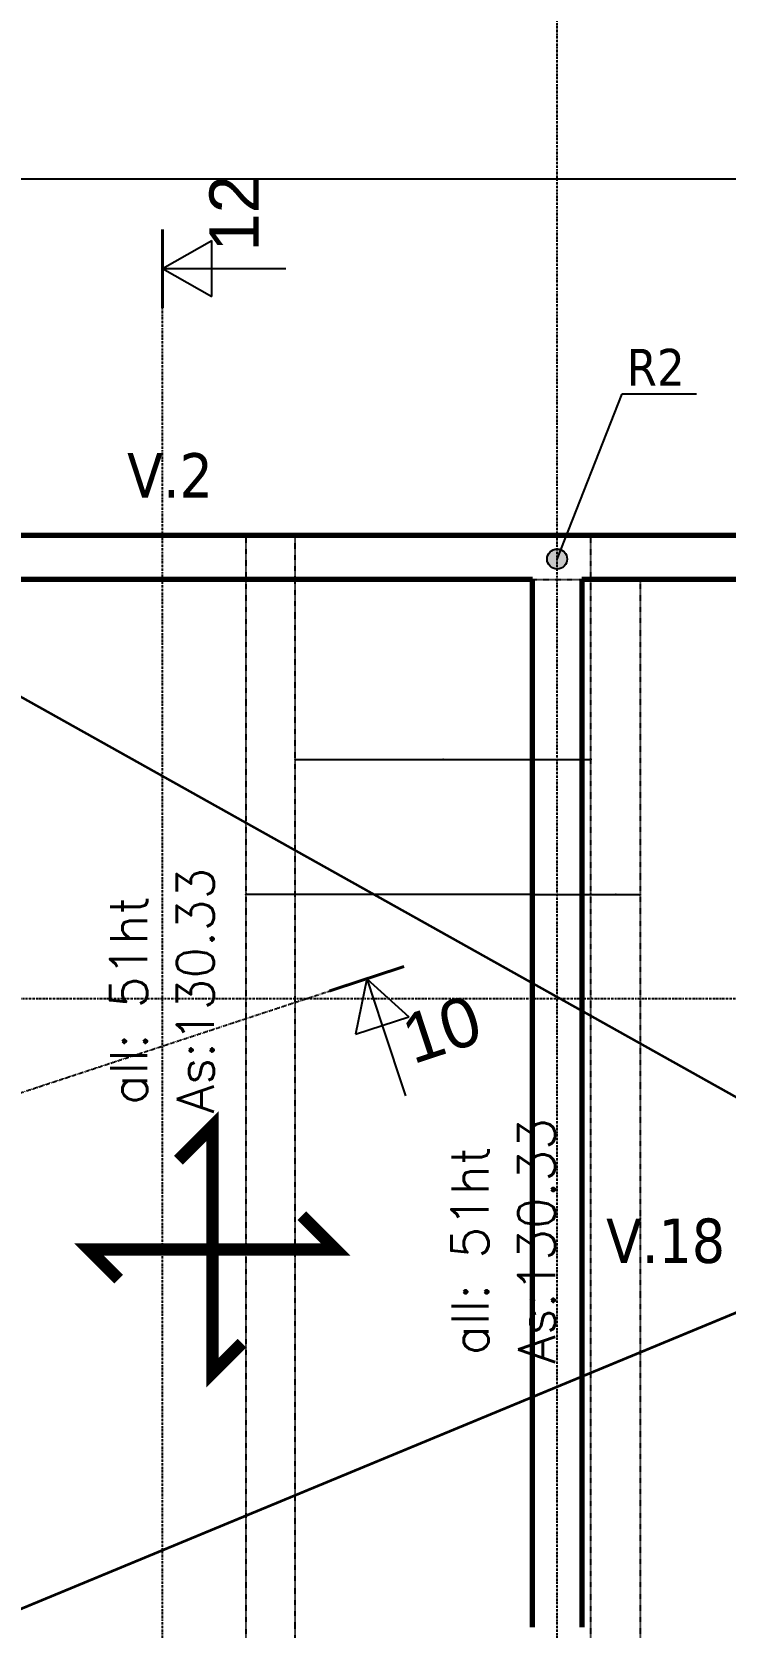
# Model space of a CAD drawing. Extents: x -12912 to 27386, y 1818 to 8189.
# Drawn here: x 1545 to 1826, y 6993 to 7640 of the extents above; entities that cross this region are included whole.
import ezdxf

# ---------------------------------------------------------------- set-up
doc = ezdxf.new("R2010")
doc.units = 0
doc.header["$MEASUREMENT"] = 0
for name, pattern in [('CACHE2', [4.7625, 3.175, -1.5875]), ('GrDotted', [0.4, 0.1, -0.1, 0.1, -0.1]), ('GrFeatureAxis', [0.85, 0.25, -0.2, 0.1, -0.2, 0.1]), ('STRICHPUNKT2_S11', [0.9, 0.7, -0.1, 0, -0.1])]:
    doc.linetypes.add(name, pattern=pattern)
doc.layers.get('0').update_dxf_attribs({"linetype": 'CONTINUOUS'})
doc.layers.get('DEFPOINTS').update_dxf_attribs({"linetype": 'CONTINUOUS'})
for name, color, linetype in [('K_ENT_M_Building_Coffrage PH Sous sol', 7, 'CONTINUOUS'), ('STR_COTATION', 1, 'CONTINUOUS'), ('STR_dob_liaisons_voiles', 23, 'CONTINUOUS'), ('STR_SURCH', 9, 'CACHE2'), ('STR_TXT', 102, 'CONTINUOUS'), ('STR_TXT_V', 102, 'CONTINUOUS')]:
    doc.layers.add(name, color=color, linetype=linetype)
for name, color, linetype, lineweight in [('STR_AXES', 4, 'STRICHPUNKT2_S11', 25), ('STR_dob_dalles', 130, 'CONTINUOUS', 35), ('STR_VOILES', 6, 'CONTINUOUS', 70)]:
    doc.layers.add(name, color=color, linetype=linetype, lineweight=lineweight)
doc.styles.add('EPAIS', font='TAHOMA.TTF')
doc.styles.add('FIN', font='romans.shx')
doc.styles.add('GrCut', font='swissli.ttf', dxfattribs={"height": 0.2})
doc.styles.add('GrDimensions', font='simplex.shx')
doc.dimstyles.new('GrDimensions', dxfattribs={"dimtxt": 0.09, "dimasz": 0.05, "dimexe": 0.07, "dimexo": 0, "dimgap": 0.05, "dimtad": 1, "dimzin": 0, "dimdsep": 46, "dimtxsty": 'GrDimensions', "dimblk": 'ARCHTICK', "dimblk1": 'ARCHTICK', "dimblk2": 'ARCHTICK', "dimcen": 0.09, "dimadec": 0, "dimazin": 0, "dimtfac": 1, "dimtdec": 4, "dimtmove": 0, "dimatfit": 3, "dimldrblk": 'OPEN30', "dimfxl": 0, "dimtolj": 1, "dimtzin": 0, "dimarcsym": 0})
doc.dimstyles.new('nOVO', dxfattribs={"dimscale": 1.3, "dimtxt": 0.09, "dimasz": 0.05, "dimexe": 0.07, "dimexo": 0, "dimgap": 0.05, "dimtad": 1, "dimzin": 0, "dimdsep": 46, "dimtxsty": 'GrDimensions', "dimblk": 'ARCHTICK', "dimcen": 0.09, "dimadec": 0, "dimazin": 0, "dimtfac": 1, "dimtmove": 0, "dimatfit": 3, "dimldrblk": 'OPEN30', "dimfxl": 0, "dimtolj": 1, "dimtzin": 0, "dimarcsym": 0})
doc.dimstyles.new('Novo_MALKO', dxfattribs={"dimscale": 1.3, "dimtxt": 0.09, "dimasz": 0.05, "dimexe": 0.07, "dimexo": 0, "dimgap": 0.05, "dimtad": 1, "dimdec": 0, "dimlfac": 100, "dimzin": 0, "dimdsep": 46, "dimtxsty": 'GrDimensions', "dimblk": 'ARCHTICK', "dimcen": 0.09, "dimadec": 0, "dimazin": 0, "dimtfac": 1, "dimtdec": 0, "dimtmove": 0, "dimatfit": 3, "dimldrblk": 'OPEN30', "dimfxl": 0, "dimtolj": 1, "dimtzin": 0, "dimarcsym": 0})

# ---------------------------------------------------------------- blocks, each defined once
blk = doc.blocks.new('_ArchTick')
at = {"color": 0, "linetype": 'ByBlock', "const_width": 0.15}
blk.add_lwpolyline([(-0.5, -0.5), (0.5, 0.5)], dxfattribs=at)
blk = doc.blocks.new('*D490')
at = {"layer": 'DEFPOINTS', "color": 0, "linetype": 'Continuous'}
for p in [(1488.36, 7580.35), (1488.36, 7575.03), (2326.36, 7574.49)]:
    blk.add_point(p, dxfattribs=at)
at = {"layer": 'STR_COTATION', "color": 0, "linetype": 'Continuous', "lineweight": -2}
for p, q in [((1488.36, 7575.03), (1488.36, 7580.45)), ((2326.36, 7580.35), (1488.36, 7580.35)), ((2326.36, 7574.49), (2326.36, 7580.45))]:
    blk.add_line(p, q, dxfattribs=at)
at = {"layer": 'STR_COTATION', "color": 0, "linetype": 'Continuous', "lineweight": -2, "xscale": 0.065, "yscale": 0.065, "zscale": 0.065, "rotation": 180}
blk.add_blockref('_ArchTick', (1488.36, 7580.35), dxfattribs=at)
at = {"layer": 'STR_COTATION', "color": 0, "linetype": 'Continuous', "lineweight": -2, "xscale": 0.065, "yscale": 0.065, "zscale": 0.065}
blk.add_blockref('_ArchTick', (2326.36, 7580.35), dxfattribs=at)
at = {"layer": 'STR_COTATION', "color": 0, "linetype": 'Continuous', "lineweight": -3, "insert": (1907.36, 7580.48), "char_height": 0.117, "attachment_point": 5, "style": 'GrDimensions'}
blk.add_mtext('\\A1;838.00', dxfattribs=at)
blk = doc.blocks.new('_Open30')
at = {"color": 0, "linetype": 'ByBlock', "lineweight": -2}
for p, q in [((-1, 0.3), (0, 0)), ((0, 0), (-1, -0.3)), ((0, 0), (-1, 0))]:
    blk.add_line(p, q, dxfattribs=at)
blk = doc.blocks.new('*D856')
at = {"layer": 'DEFPOINTS', "color": 0, "ltscale": 4.5}
for p in [(1748.36, 7298.89), (1768.36, 7298.89), (1768.36, 7290.1)]:
    blk.add_point(p, dxfattribs=at)
at = {"layer": 'STR_COTATION', "color": 0, "lineweight": -2, "ltscale": 4.5}
for p, q in [((1748.36, 7290.2), (1748.36, 7290.01)), ((1748.36, 7290.1), (1768.36, 7290.1)), ((1768.36, 7290.2), (1768.36, 7290.01))]:
    blk.add_line(p, q, dxfattribs=at)
at = {"layer": 'STR_COTATION', "color": 0, "lineweight": -2, "ltscale": 4.5, "xscale": 0.065, "yscale": 0.065, "zscale": 0.065, "rotation": 180}
blk.add_blockref('_ArchTick', (1748.36, 7290.1), dxfattribs=at)
at = {"layer": 'STR_COTATION', "color": 0, "lineweight": -2, "ltscale": 4.5, "xscale": 0.065, "yscale": 0.065, "zscale": 0.065}
blk.add_blockref('_ArchTick', (1768.36, 7290.1), dxfattribs=at)
at = {"layer": 'STR_COTATION', "color": 0, "ltscale": 4.5, "insert": (1758.36, 7290.23), "char_height": 0.117, "attachment_point": 5, "style": 'GrDimensions'}
blk.add_mtext('\\A1;2000', dxfattribs=at)
blk = doc.blocks.new('*D857')
at = {"layer": 'DEFPOINTS', "color": 0, "ltscale": 4.5}
for p in [(1768.36, 7298.89), (1772.07, 7290.1), (1772.07, 7290.1)]:
    blk.add_point(p, dxfattribs=at)
at = {"layer": 'STR_COTATION', "color": 0, "lineweight": -2, "ltscale": 4.5}
for p, q in [((1768.36, 7290.2), (1768.36, 7290.01)), ((1768.36, 7290.1), (1772.07, 7290.1)), ((1772.07, 7290.1), (1772.07, 7290.2))]:
    blk.add_line(p, q, dxfattribs=at)
at = {"layer": 'STR_COTATION', "color": 0, "lineweight": -2, "ltscale": 4.5, "xscale": 0.065, "yscale": 0.065, "zscale": 0.065, "rotation": 180}
blk.add_blockref('_ArchTick', (1768.36, 7290.1), dxfattribs=at)
at = {"layer": 'STR_COTATION', "color": 0, "lineweight": -2, "ltscale": 4.5, "xscale": 0.065, "yscale": 0.065, "zscale": 0.065}
blk.add_blockref('_ArchTick', (1772.07, 7290.1), dxfattribs=at)
at = {"layer": 'STR_COTATION', "color": 0, "ltscale": 4.5, "insert": (1770.22, 7290.23), "char_height": 0.117, "attachment_point": 5, "style": 'GrDimensions'}
blk.add_mtext('\\A1;371', dxfattribs=at)
blk = doc.blocks.new('*D858')
at = {"layer": 'DEFPOINTS', "color": 0, "ltscale": 4.5}
for p in [(1792.07, 7295.29), (1772.07, 7290.1), (1792.07, 7290.1)]:
    blk.add_point(p, dxfattribs=at)
at = {"layer": 'STR_COTATION', "color": 0, "lineweight": -2, "ltscale": 4.5}
for p, q in [((1772.07, 7290.1), (1772.07, 7290.2)), ((1772.07, 7290.1), (1792.07, 7290.1)), ((1792.07, 7290.2), (1792.07, 7290.01))]:
    blk.add_line(p, q, dxfattribs=at)
at = {"layer": 'STR_COTATION', "color": 0, "lineweight": -2, "ltscale": 4.5, "xscale": 0.065, "yscale": 0.065, "zscale": 0.065, "rotation": 180}
blk.add_blockref('_ArchTick', (1772.07, 7290.1), dxfattribs=at)
at = {"layer": 'STR_COTATION', "color": 0, "lineweight": -2, "ltscale": 4.5, "xscale": 0.065, "yscale": 0.065, "zscale": 0.065}
blk.add_blockref('_ArchTick', (1792.07, 7290.1), dxfattribs=at)
at = {"layer": 'STR_COTATION', "color": 0, "ltscale": 4.5, "insert": (1782.07, 7290.23), "char_height": 0.117, "attachment_point": 5, "style": 'GrDimensions'}
blk.add_mtext('\\A1;2000', dxfattribs=at)
blk = doc.blocks.new('*D871')
at = {"layer": 'DEFPOINTS', "color": 0, "ltscale": 4.5}
for p in [(1748.36, 7298.89), (1652.07, 7290.1), (1652.07, 7285.19)]:
    blk.add_point(p, dxfattribs=at)
at = {"layer": 'STR_COTATION', "color": 0, "lineweight": -2, "ltscale": 4.5}
for p, q in [((1652.07, 7290.01), (1652.07, 7290.2)), ((1748.36, 7290.1), (1652.07, 7290.1)), ((1748.36, 7290.2), (1748.36, 7290.01))]:
    blk.add_line(p, q, dxfattribs=at)
at = {"layer": 'STR_COTATION', "color": 0, "lineweight": -2, "ltscale": 4.5, "xscale": 0.065, "yscale": 0.065, "zscale": 0.065, "rotation": 180}
blk.add_blockref('_ArchTick', (1652.07, 7290.1), dxfattribs=at)
at = {"layer": 'STR_COTATION', "color": 0, "lineweight": -2, "ltscale": 4.5, "xscale": 0.065, "yscale": 0.065, "zscale": 0.065}
blk.add_blockref('_ArchTick', (1748.36, 7290.1), dxfattribs=at)
at = {"layer": 'STR_COTATION', "color": 0, "ltscale": 4.5, "insert": (1700.22, 7290.23), "char_height": 0.117, "attachment_point": 5, "style": 'GrDimensions'}
blk.add_mtext('\\A1;9629', dxfattribs=at)
blk = doc.blocks.new('*D872')
at = {"layer": 'DEFPOINTS', "color": 0, "ltscale": 4.5}
for p in [(1632.07, 7290.1), (1632.07, 7285.19), (1652.07, 7285.19)]:
    blk.add_point(p, dxfattribs=at)
at = {"layer": 'STR_COTATION', "color": 0, "lineweight": -2, "ltscale": 4.5}
for p, q in [((1632.07, 7290.01), (1632.07, 7290.2)), ((1652.07, 7290.1), (1632.07, 7290.1)), ((1652.07, 7290.01), (1652.07, 7290.2))]:
    blk.add_line(p, q, dxfattribs=at)
at = {"layer": 'STR_COTATION', "color": 0, "lineweight": -2, "ltscale": 4.5, "xscale": 0.065, "yscale": 0.065, "zscale": 0.065, "rotation": 180}
blk.add_blockref('_ArchTick', (1632.07, 7290.1), dxfattribs=at)
at = {"layer": 'STR_COTATION', "color": 0, "lineweight": -2, "ltscale": 4.5, "xscale": 0.065, "yscale": 0.065, "zscale": 0.065}
blk.add_blockref('_ArchTick', (1652.07, 7290.1), dxfattribs=at)
at = {"layer": 'STR_COTATION', "color": 0, "ltscale": 4.5, "insert": (1642.07, 7290.23), "char_height": 0.117, "attachment_point": 5, "style": 'GrDimensions'}
blk.add_mtext('\\A1;2000', dxfattribs=at)
blk = doc.blocks.new('*D911')
at = {"layer": 'DEFPOINTS', "color": 0, "linetype": 'Continuous'}
for p in [(1792.07, 7418.02), (1865.35, 7418.02), (1792.07, 6930.01)]:
    blk.add_point(p, dxfattribs=at)
at = {"layer": 'STR_COTATION', "color": 0, "linetype": 'Continuous', "lineweight": -2}
for p, q in [((1865.25, 7418.02), (1865.44, 7418.02)), ((1865.35, 6930.01), (1865.35, 7418.02)), ((1865.25, 6930.01), (1865.44, 6930.01))]:
    blk.add_line(p, q, dxfattribs=at)
at = {"layer": 'STR_COTATION', "color": 0, "linetype": 'Continuous', "lineweight": -2, "xscale": 0.065, "yscale": 0.065, "zscale": 0.065}
for p, rotation in [((1865.35, 7418.02), 90), ((1865.35, 6930.01), 270)]:
    blk.add_blockref('_ArchTick', p, dxfattribs=dict(at, rotation=rotation))
at = {"layer": 'STR_COTATION', "color": 0, "linetype": 'Continuous', "lineweight": -3, "insert": (1865.22, 7174.01), "char_height": 0.117, "attachment_point": 5, "rotation": 90, "style": 'GrDimensions'}
blk.add_mtext('\\A1;488.00', dxfattribs=at)
blk = doc.blocks.new('*D976')
at = {"layer": 'DEFPOINTS', "color": 0, "ltscale": 4.5}
for p in [(1652.07, 7397), (1772.07, 7397), (1772.07, 7344.94)]:
    blk.add_point(p, dxfattribs=at)
at = {"layer": 'STR_COTATION', "color": 0, "lineweight": -2, "ltscale": 4.5}
for p, q in [((1652.07, 7345.03), (1652.07, 7344.85)), ((1652.07, 7344.94), (1772.07, 7344.94)), ((1772.07, 7345.03), (1772.07, 7344.85))]:
    blk.add_line(p, q, dxfattribs=at)
at = {"layer": 'STR_COTATION', "color": 0, "lineweight": -2, "ltscale": 4.5, "xscale": 0.065, "yscale": 0.065, "zscale": 0.065, "rotation": 180}
blk.add_blockref('_ArchTick', (1652.07, 7344.94), dxfattribs=at)
at = {"layer": 'STR_COTATION', "color": 0, "lineweight": -2, "ltscale": 4.5, "xscale": 0.065, "yscale": 0.065, "zscale": 0.065}
blk.add_blockref('_ArchTick', (1772.07, 7344.94), dxfattribs=at)
at = {"layer": 'STR_COTATION', "color": 0, "ltscale": 4.5, "insert": (1712.07, 7345.06), "char_height": 0.117, "attachment_point": 5, "style": 'GrDimensions'}
blk.add_mtext('\\A1;12000', dxfattribs=at)

msp = doc.modelspace()

# ---------------------------------------------------------------- hatches: boundary and pattern name
at = {"layer": 'STR_dob_liaisons_voiles', "ltscale": 4.5}
h = msp.add_hatch(color=256, dxfattribs=at)
h.paths.add_polyline_path([(1759.847, 7430.056, 0.0938149), (1758.36, 7430.337), (1758.36, 7426.267)])
h.paths.add_polyline_path([(1758.36, 7426.267), (1758.36, 7422.198, 0.4142136), (1762.429, 7426.267, 0.3084139), (1759.847, 7430.056)])
h.paths.add_polyline_path([(1758.36, 7430.337, 0.4142136), (1754.29, 7426.267, 0.4142136), (1758.36, 7422.198)])

# ---------------------------------------------------------------- linework, layer by layer
at = {"color": 1, "linetype": 'ByBlock', "const_width": 5}
for points in [[(1618.5, 7146.098), (1618.5, 7196.098), (1604.747, 7182.344)], [(1618.5, 7146.098), (1668.5, 7146.098), (1654.747, 7159.851)], [(1580.491, 7134.107), (1568.5, 7146.098), (1618.5, 7146.098)], [(1630.491, 7108.088), (1618.5, 7096.098), (1618.5, 7146.098)]]:
    msp.add_lwpolyline(points, dxfattribs=at)
at = {"layer": 'K_ENT_M_Building_Coffrage PH Sous sol', "color": 7, "linetype": 'Continuous', "extrusion": (1.49966e-32, 1.22461e-16, -1)}
for p, q in [((1598.255, 7544.115), (1618.255, 7555.461)), ((1618.255, 7532.768), (1618.255, 7555.461)), ((1598.255, 7544.115), (1618.255, 7544.115)), ((1598.255, 7544.115), (1618.255, 7532.768)), ((1618.255, 7544.115), (1648.255, 7544.115))]:
    msp.add_line(p, q, dxfattribs=at)
at = {"layer": 'K_ENT_M_Building_Coffrage PH Sous sol', "color": 7, "linetype": 'Continuous', "extrusion": (1.16309e-16, 3.83246e-17, -1)}
for p, q in [((1681.146, 7255.987), (1676.629, 7233.441)), ((1681.146, 7255.987), (1687.405, 7236.991)), ((1681.146, 7255.987), (1698.181, 7240.542)), ((1676.629, 7233.441), (1698.181, 7240.542)), ((1687.405, 7236.991), (1696.794, 7208.498))]:
    msp.add_line(p, q, dxfattribs=at)
at = {"layer": 'K_ENT_M_Building_Coffrage PH Sous sol', "color": 7, "linetype": 'Continuous', "extrusion": (1.49966e-32, 1.22461e-16, -1), "const_width": 1.2}
msp.add_lwpolyline([(-1598.235, 7528.19), (-1598.275, 7560.04)], dxfattribs=at)
at = {"layer": 'K_ENT_M_Building_Coffrage PH Sous sol', "color": 7, "linetype": 'GrFeatureAxis'}
for points in [[(1598.255, 5842.702), (1598.255, 7544.115)], [(1161.276, 7084.686), (1681.146, 7255.987)]]:
    msp.add_lwpolyline(points, dxfattribs=at)
at = {"layer": 'K_ENT_M_Building_Coffrage PH Sous sol', "color": 7, "linetype": 'Continuous', "extrusion": (1.16309e-16, 3.83246e-17, -1), "const_width": 1.2}
msp.add_lwpolyline([(-1666.014, 7251.022), (-1696.277, 7260.952)], dxfattribs=at)
at = {"layer": 'STR_AXES', "linetype": 'GrFeatureAxis'}
for p, q in [((1758.36, 5622.963), (1758.36, 8022.963)), ((-1309.741, 7247.914), (7906.576, 7247.914))]:
    msp.add_line(p, q, dxfattribs=at)
at = {"layer": 'STR_dob_dalles', "linetype": 'Continuous', "lineweight": 35}
msp.add_line((1887.971, 7175.952), (1371.362, 7465.203), dxfattribs=at)
at = {"layer": 'STR_dob_dalles', "ltscale": 4.5}
msp.add_line((1887.486, 7143.974), (1371.361, 6930.014), dxfattribs=at)
at = {"layer": 'STR_dob_liaisons_voiles', "ltscale": 4.5}
for p, q in [((1758.36, 7426.267), (1784.675, 7493.285)), ((1784.675, 7493.285), (1814.943, 7493.285))]:
    msp.add_line(p, q, dxfattribs=at)
msp.add_circle((1758.36, 7426.267), 4.07, dxfattribs=at)
at = {"layer": 'STR_SURCH', "linetype": 'GrDotted', "ltscale": 0.5}
msp.add_line((1748.358, 7417.916), (1768.361, 7417.916), dxfattribs=at)
at = {"layer": 'STR_SURCH', "linetype": 'GrDotted', "lineweight": 15, "ltscale": 0.5}
msp.add_line((1748.358, 7417.916), (1768.361, 7417.916), dxfattribs=at)
at = {"layer": 'STR_SURCH', "linetype": 'GrDotted'}
for points in [[(1652.073, 6930.014), (1652.073, 7436.014), (1632.073, 7436.014), (1632.073, 6930.014)], [(1772.073, 6929.98), (1772.073, 7436.014), (2326.361, 7436.015), (2326.361, 7418.015), (1792.073, 7418.015), (1792.073, 6930.014)]]:
    msp.add_lwpolyline(points, dxfattribs=at)
at = {"layer": 'STR_VOILES', "linetype": 'Continuous'}
for p, q in [((1488.361, 7436.014), (2326.361, 7436.014)), ((1748.358, 7417.916), (1488.361, 7417.916)), ((1748.36, 6992.916), (1748.358, 7417.916)), ((2033.36, 7417.916), (1768.361, 7417.916)), ((1768.361, 7417.916), (1768.362, 6992.916))]:
    msp.add_line(p, q, dxfattribs=at)

# ---------------------------------------------------------------- texts
at = {"layer": 'K_ENT_M_Building_Coffrage PH Sous sol', "color": 7, "linetype": 'Continuous', "char_height": 20, "attachment_point": 5, "style": 'GrCut'}
for s, insert, rotation in [('{12}', (1627.294, 7566.525), 90), ('{10}', (1711.518, 7235.42), 18.237354)]:
    msp.add_mtext(s, dxfattribs=dict(at, insert=insert, rotation=rotation))
at = {"layer": 'STR_dob_liaisons_voiles', "ltscale": 4.5, "style": 'EPAIS'}
msp.add_text('R2', height=15, dxfattribs=at).set_placement((1786.564, 7496.559))
at = {"layer": 'STR_TXT', "linetype": 'Continuous', "char_height": 15, "attachment_point": 1, "rotation": 90, "style": 'FIN'}
for s, insert in [('As:130.33', (1604.081, 7201.384)), ('all: 51ht ', (1577.037, 7204.848)), ('As:130.33', (1742.527, 7099.776)), ('all: 51ht ', (1715.483, 7103.24))]:
    msp.add_mtext(s, dxfattribs=dict(at, insert=insert))
at = {"layer": 'STR_TXT_V', "ltscale": 4.5, "style": 'EPAIS'}
for s, p in [('V.2', (1583.909, 7451.233)), ('V.18', (1778.206, 7140.68))]:
    msp.add_text(s, height=18, dxfattribs=at).set_placement(p)

# ---------------------------------------------------------------- dimensions: what is measured, and where the dimension line sits
at = {"layer": 'STR_COTATION', "linetype": 'Continuous', "lineweight": -3}
dim = msp.add_linear_dim(base=(1488.361, 7580.354), p1=(2326.361, 7574.491), p2=(1488.361, 7575.026), dimstyle='GrDimensions', override={"dimscale": 1.3, "dimtmove": 1}, dxfattribs=at)
dim.commit()
dim.dimension.update_dxf_attribs({"geometry": '*D490', "text_midpoint": (1907.361, 7580.478)})
dim = msp.add_linear_dim(base=(1865.345, 7418.015), p1=(1792.073, 6930.014), p2=(1792.073, 7418.015), angle=90, dimstyle='nOVO', dxfattribs=at)
dim.commit()
dim.dimension.update_dxf_attribs({"geometry": '*D911', "text_midpoint": (1865.222, 7174.015)})
at = {"layer": 'STR_COTATION', "ltscale": 4.5}
dim = msp.add_linear_dim(base=(1772.073, 7344.939), p1=(1652.073, 7397), p2=(1772.073, 7397), dimstyle='Novo_MALKO', dxfattribs=at)
dim.commit()
dim.dimension.update_dxf_attribs({"geometry": '*D976', "text_midpoint": (1712.073, 7345.062)})
for base, p1, p2, picture, middle in [((1652.073, 7290.105), (1748.359, 7298.887), (1652.073, 7285.188), '*D871', (1700.216, 7290.228)), ((1772.073, 7290.105), (1768.361, 7298.887), (1772.073, 7290.105), '*D857', (1770.217, 7290.228)), ((1792.073, 7290.105), (1772.073, 7290.105), (1792.073, 7295.291), '*D858', (1782.073, 7290.228)), ((1632.073, 7290.105), (1652.073, 7285.188), (1632.073, 7285.188), '*D872', (1642.073, 7290.228))]:
    dim = msp.add_linear_dim(base=base, p1=p1, p2=p2, dimstyle='Novo_MALKO', override={"dimtmove": 1}, dxfattribs=at)
    dim.commit()
    dim.dimension.update_dxf_attribs({"geometry": picture, "text_midpoint": middle})
dim = msp.add_linear_dim(base=(1768.361, 7290.105), p1=(1748.359, 7298.887), p2=(1768.361, 7298.887), dimstyle='Novo_MALKO', dxfattribs=at)
dim.commit()
dim.dimension.update_dxf_attribs({"geometry": '*D856', "text_midpoint": (1758.36, 7290.105), "dimtype": 160})

doc.saveas('drawing.dxf')
